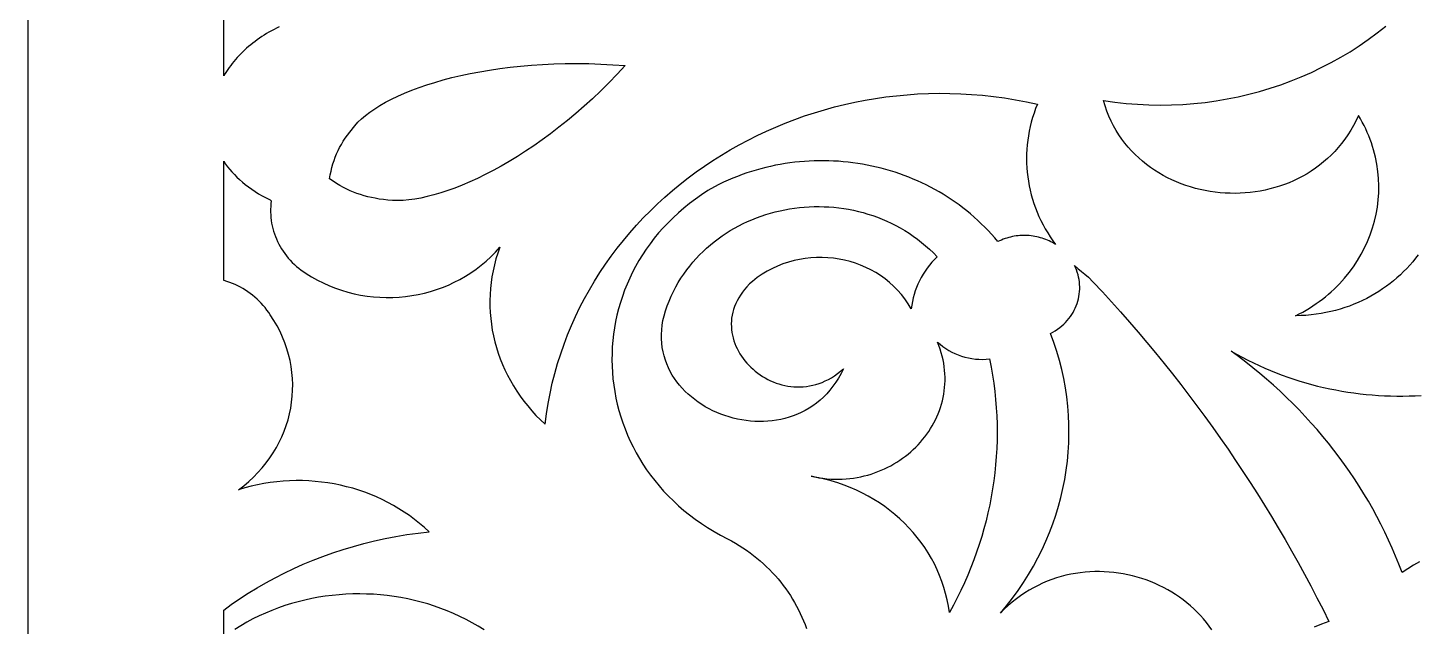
# Model space of a CAD drawing. Extents: x 2430 to 3430, y -1053 to 947.
# Drawn here: x 2429.6 to 2784.1, y 510.6 to 663.4 of the extents above; entities that cross this region are included whole.
import ezdxf

# ---------------------------------------------------------------- set-up
doc = ezdxf.new("R2010")
doc.units = 0
doc.layers.add('LAYER_1', color=18, linetype='CONTINUOUS')

msp = doc.modelspace()

# ---------------------------------------------------------------- linework, layer by layer
at = {"layer": 'LAYER_1'}
for points in [[(2429.56, -1052.54), (3429.56, -1052.54), (3429.56, 947.46), (2429.56, 947.46)], [(2572.69, 654.23), (2575.75, 654.13), (2578.87, 653.97), (2582.02, 653.74), (2579.95, 651.52), (2577.87, 649.36), (2575.77, 647.28), (2573.65, 645.27), (2571.52, 643.34), (2569.39, 641.48), (2567.25, 639.69), (2565.11, 637.98), (2562.97, 636.34), (2560.83, 634.78), (2558.7, 633.29), (2556.59, 631.87), (2554.48, 630.53), (2552.4, 629.26), (2550.34, 628.07), (2548.29, 626.95), (2546.28, 625.91), (2544.3, 624.94), (2542.34, 624.05), (2540.43, 623.23), (2538.55, 622.49), (2536.72, 621.83), (2534.93, 621.24), (2533.19, 620.73), (2531.5, 620.29), (2529.87, 619.93), (2528.3, 619.65), (2526.78, 619.44), (2525.33, 619.31), (2523.95, 619.26), (2522.64, 619.28), (2521.4, 619.39), (2520.31, 619.53), (2519.25, 619.68), (2518.23, 619.86), (2517.24, 620.06), (2516.29, 620.28), (2515.36, 620.53), (2514.45, 620.8), (2513.56, 621.11), (2512.68, 621.44), (2511.81, 621.81), (2510.95, 622.22), (2510.09, 622.66), (2509.22, 623.14), (2508.36, 623.66), (2507.48, 624.22), (2506.58, 624.83), (2506.76, 625.84), (2506.95, 626.82), (2507.18, 627.76), (2507.43, 628.66), (2507.71, 629.54), (2508.02, 630.39), (2508.36, 631.22), (2508.73, 632.04), (2509.14, 632.84), (2509.58, 633.63), (2510.05, 634.42), (2510.57, 635.2), (2511.12, 635.99), (2511.71, 636.78), (2513.01, 638.4), (2513.81, 639.28), (2514.72, 640.16), (2515.74, 641.03), (2516.87, 641.89), (2518.1, 642.73), (2519.43, 643.56), (2520.86, 644.38), (2522.38, 645.17), (2524, 645.95), (2525.72, 646.7), (2527.52, 647.43), (2529.41, 648.14), (2531.38, 648.82), (2533.44, 649.46), (2535.58, 650.08), (2537.8, 650.66), (2540.09, 651.2), (2542.46, 651.71), (2544.9, 652.18), (2547.4, 652.6), (2549.98, 652.99), (2552.61, 653.32), (2555.31, 653.61), (2558.07, 653.85), (2560.89, 654.04), (2563.76, 654.17), (2566.69, 654.25), (2569.66, 654.27)], [(2632.74, 617.72), (2634, 617.66), (2635.26, 617.56), (2636.51, 617.43), (2637.77, 617.26), (2639.02, 617.05), (2640.26, 616.81), (2641.5, 616.53), (2642.73, 616.21), (2643.95, 615.85), (2645.17, 615.46), (2646.37, 615.03), (2647.56, 614.56), (2648.74, 614.06), (2649.91, 613.51), (2651.06, 612.93), (2652.2, 612.31), (2653.32, 611.65), (2654.43, 610.95), (2655.51, 610.21), (2656.58, 609.44), (2657.63, 608.62), (2658.65, 607.77), (2659.66, 606.87), (2660.64, 605.94), (2661.6, 604.96), (2660.92, 604.27), (2660.27, 603.56), (2659.65, 602.82), (2659.07, 602.06), (2658.53, 601.28), (2658.02, 600.48), (2657.54, 599.66), (2657.11, 598.83), (2656.71, 597.98), (2656.35, 597.12), (2656.02, 596.24), (2655.74, 595.35), (2655.49, 594.44), (2655.29, 593.53), (2655.13, 592.61), (2655, 591.68), (2654.23, 592.96), (2653.39, 594.18), (2652.49, 595.33), (2651.53, 596.42), (2650.51, 597.45), (2649.44, 598.41), (2648.32, 599.31), (2647.15, 600.14), (2645.94, 600.91), (2644.69, 601.6), (2643.4, 602.23), (2642.09, 602.79), (2640.74, 603.29), (2639.37, 603.71), (2637.98, 604.06), (2636.57, 604.34), (2635.15, 604.55), (2633.71, 604.68), (2632.27, 604.75), (2630.83, 604.74), (2629.38, 604.65), (2627.94, 604.5), (2626.5, 604.26), (2625.08, 603.95), (2623.67, 603.57), (2622.27, 603.1), (2620.9, 602.56), (2619.55, 601.94), (2618.23, 601.25), (2616.94, 600.47), (2615.68, 599.61), (2614.47, 598.67), (2613.75, 597.99), (2613.08, 597.3), (2612.47, 596.6), (2611.91, 595.89), (2611.41, 595.18), (2610.96, 594.45), (2610.56, 593.72), (2610.21, 592.99), (2609.91, 592.26), (2609.65, 591.52), (2609.45, 590.78), (2609.29, 590.04), (2609.17, 589.3), (2609.1, 588.56), (2609.07, 587.82), (2609.09, 587.09), (2609.14, 586.36), (2609.23, 585.64), (2609.36, 584.93), (2609.53, 584.22), (2609.74, 583.52), (2609.97, 582.84), (2610.25, 582.16), (2610.56, 581.49), (2610.89, 580.84), (2611.26, 580.2), (2611.66, 579.58), (2612.09, 578.97), (2612.55, 578.38), (2613.03, 577.81), (2613.54, 577.26), (2614.07, 576.72), (2614.63, 576.21), (2615.21, 575.72), (2615.81, 575.25), (2616.43, 574.81), (2617.07, 574.39), (2617.73, 574), (2618.4, 573.64), (2619.09, 573.3), (2619.8, 572.99), (2620.52, 572.72), (2621.25, 572.47), (2622, 572.26), (2622.75, 572.08), (2623.52, 571.93), (2624.29, 571.82), (2625.07, 571.75), (2625.86, 571.71), (2626.65, 571.71), (2627.45, 571.76), (2628.25, 571.84), (2629.05, 571.96), (2629.86, 572.13), (2630.66, 572.34), (2631.46, 572.59), (2632.26, 572.89), (2633.06, 573.24), (2633.85, 573.63), (2634.64, 574.08), (2635.42, 574.57), (2636.2, 575.11), (2636.96, 575.71), (2637.72, 576.35), (2637.11, 575.14), (2636.45, 573.99), (2635.76, 572.9), (2635.02, 571.87), (2634.25, 570.9), (2633.44, 569.99), (2632.6, 569.13), (2631.72, 568.34), (2630.82, 567.6), (2629.89, 566.92), (2628.93, 566.3), (2627.95, 565.73), (2626.95, 565.22), (2625.93, 564.76), (2624.89, 564.35), (2623.83, 563.99), (2622.77, 563.69), (2621.68, 563.43), (2620.59, 563.23), (2619.5, 563.07), (2618.39, 562.97), (2617.28, 562.91), (2616.17, 562.89), (2615.06, 562.93), (2613.95, 563.01), (2612.85, 563.13), (2611.75, 563.3), (2610.66, 563.51), (2609.58, 563.77), (2608.51, 564.06), (2607.45, 564.4), (2606.41, 564.77), (2605.39, 565.19), (2604.39, 565.65), (2603.41, 566.14), (2602.45, 566.67), (2601.52, 567.24), (2600.61, 567.84), (2599.74, 568.48), (2598.89, 569.15), (2598.08, 569.85), (2597.31, 570.59), (2596.57, 571.36), (2595.87, 572.16), (2595.21, 573), (2594.6, 573.86), (2594.03, 574.75), (2593.51, 575.67), (2593.04, 576.62), (2592.62, 577.59), (2592.25, 578.59), (2591.94, 579.62), (2591.68, 580.67), (2591.48, 581.75), (2591.35, 582.85), (2591.27, 583.97), (2591.26, 585.11), (2591.32, 586.27), (2591.45, 587.46), (2591.65, 588.66), (2591.92, 589.88), (2592.26, 591.12), (2592.68, 592.38), (2593.19, 593.65), (2593.72, 594.87), (2594.3, 596.06), (2594.91, 597.23), (2595.55, 598.36), (2596.23, 599.46), (2596.94, 600.53), (2597.69, 601.57), (2598.47, 602.58), (2599.27, 603.56), (2600.11, 604.51), (2600.98, 605.42), (2601.87, 606.31), (2602.79, 607.16), (2603.73, 607.98), (2604.7, 608.77), (2605.69, 609.53), (2606.71, 610.25), (2607.75, 610.95), (2608.8, 611.61), (2609.88, 612.23), (2610.98, 612.83), (2612.09, 613.39), (2613.22, 613.92), (2614.36, 614.41), (2615.52, 614.88), (2616.7, 615.3), (2617.88, 615.7), (2619.08, 616.06), (2620.29, 616.38), (2621.51, 616.67), (2622.73, 616.93), (2623.97, 617.15), (2625.21, 617.34), (2626.45, 617.49), (2627.71, 617.61), (2628.96, 617.69), (2630.22, 617.74), (2631.48, 617.75)], [(2662.35, 582.59), (2663.05, 582.04), (2663.79, 581.52), (2664.55, 581.05), (2665.34, 580.62), (2666.15, 580.23), (2666.99, 579.89), (2667.84, 579.59), (2668.7, 579.33), (2669.58, 579.12), (2670.47, 578.96), (2671.37, 578.84), (2672.27, 578.77), (2673.18, 578.75), (2674.08, 578.78), (2674.99, 578.86), (2675.39, 576.8), (2675.74, 574.72), (2676.05, 572.65), (2676.31, 570.57), (2676.53, 568.49), (2676.69, 566.41), (2676.81, 564.33), (2676.88, 562.25), (2676.9, 560.17), (2676.88, 558.09), (2676.81, 556.02), (2676.69, 553.94), (2676.53, 551.87), (2676.32, 549.81), (2676.07, 547.75), (2675.76, 545.69), (2675.41, 543.64), (2675.02, 541.6), (2674.58, 539.57), (2674.09, 537.54), (2673.56, 535.53), (2672.98, 533.52), (2672.36, 531.52), (2671.69, 529.54), (2670.98, 527.56), (2670.22, 525.6), (2669.41, 523.66), (2668.56, 521.72), (2667.67, 519.8), (2666.73, 517.9), (2665.74, 516.01), (2664.72, 514.14), (2664.47, 515.77), (2664.16, 517.38), (2663.77, 518.97), (2663.32, 520.54), (2662.81, 522.08), (2662.23, 523.59), (2661.59, 525.07), (2660.89, 526.53), (2660.13, 527.95), (2659.31, 529.34), (2658.43, 530.7), (2657.5, 532.02), (2656.52, 533.3), (2655.48, 534.55), (2654.39, 535.76), (2653.25, 536.93), (2652.07, 538.05), (2650.83, 539.13), (2649.56, 540.17), (2648.23, 541.16), (2646.87, 542.1), (2645.46, 542.99), (2644.01, 543.83), (2642.53, 544.62), (2641.01, 545.36), (2639.45, 546.04), (2637.86, 546.67), (2636.23, 547.24), (2634.58, 547.75), (2632.89, 548.2), (2631.39, 548.54), (2630.45, 548.7), (2629.44, 548.92), (2631.18, 548.59), (2631.39, 548.54), (2631.46, 548.53), (2632.47, 548.39), (2633.47, 548.28), (2634.46, 548.21), (2635.45, 548.17), (2636.42, 548.17), (2637.39, 548.19), (2638.35, 548.25), (2639.3, 548.34), (2640.24, 548.46), (2641.18, 548.61), (2642.1, 548.78), (2643, 548.99), (2643.9, 549.23), (2644.78, 549.49), (2645.65, 549.78), (2646.51, 550.09), (2647.35, 550.44), (2648.18, 550.8), (2648.99, 551.2), (2649.79, 551.61), (2650.57, 552.05), (2651.33, 552.51), (2652.08, 553), (2652.8, 553.5), (2653.51, 554.03), (2654.2, 554.58), (2654.87, 555.15), (2655.52, 555.74), (2656.15, 556.34), (2656.76, 556.97), (2657.34, 557.61), (2657.9, 558.27), (2658.44, 558.95), (2658.96, 559.64), (2659.45, 560.35), (2659.92, 561.07), (2660.36, 561.81), (2660.78, 562.56), (2661.17, 563.32), (2661.54, 564.1), (2661.87, 564.89), (2662.18, 565.69), (2662.46, 566.5), (2662.72, 567.32), (2662.94, 568.15), (2663.13, 568.99), (2663.29, 569.83), (2663.42, 570.69), (2663.52, 571.55), (2663.59, 572.42), (2663.62, 573.3), (2663.62, 574.18), (2663.59, 575.07), (2663.52, 575.96), (2663.42, 576.85), (2663.28, 577.75), (2663.11, 578.65), (2662.9, 579.56), (2662.65, 580.46), (2662.36, 581.37), (2662.04, 582.27), (2661.68, 583.18)]]:
    msp.add_lwpolyline(points, close=True, dxfattribs=at)
for points in [[(2493.72, 663.62), (2493.05, 663.29), (2492.39, 662.96), (2491.75, 662.61), (2491.11, 662.25), (2490.49, 661.89), (2489.88, 661.51), (2489.28, 661.12), (2488.69, 660.73), (2488.11, 660.32), (2487.55, 659.91), (2486.99, 659.48), (2486.45, 659.05), (2485.92, 658.61), (2485.41, 658.16), (2484.9, 657.7), (2484.41, 657.24), (2483.93, 656.77), (2483.47, 656.29), (2483.01, 655.8), (2482.57, 655.31), (2482.15, 654.81), (2481.74, 654.31), (2481.34, 653.79), (2480.95, 653.28), (2480.58, 652.75), (2480.23, 652.23), (2479.89, 651.69), (2479.56, 651.15), (2479.56, 787.1)], [(2784.35, 605.46), (2783.66, 604.56), (2782.95, 603.68), (2782.2, 602.82), (2781.43, 601.98), (2780.63, 601.16), (2779.81, 600.36), (2778.95, 599.59), (2778.07, 598.84), (2777.17, 598.11), (2776.24, 597.41), (2775.28, 596.74), (2774.3, 596.09), (2773.3, 595.47), (2772.27, 594.88), (2771.22, 594.31), (2770.15, 593.78), (2769.05, 593.28), (2767.94, 592.81), (2766.8, 592.37), (2765.64, 591.96), (2764.47, 591.59), (2763.27, 591.25), (2762.05, 590.95), (2760.82, 590.68), (2759.57, 590.45), (2758.3, 590.26), (2757.01, 590.11), (2755.71, 589.99), (2754.39, 589.91), (2753.06, 589.88), (2753.98, 590.34), (2754.89, 590.83), (2755.77, 591.34), (2756.64, 591.86), (2757.49, 592.41), (2758.32, 592.97), (2759.13, 593.54), (2759.92, 594.14), (2760.69, 594.75), (2761.45, 595.38), (2762.18, 596.02), (2762.89, 596.67), (2764.25, 598.03), (2765.54, 599.44), (2766.74, 600.9), (2767.85, 602.41), (2768.88, 603.97), (2769.83, 605.57), (2770.69, 607.2), (2771.46, 608.87), (2772.14, 610.57), (2772.73, 612.3), (2773.23, 614.05), (2773.64, 615.83), (2773.95, 617.62), (2774.17, 619.43), (2774.3, 621.25), (2774.33, 623.07), (2774.26, 624.9), (2774.1, 626.73), (2773.83, 628.56), (2773.46, 630.39), (2773.24, 631.3), (2772.99, 632.2), (2772.72, 633.11), (2772.42, 634.01), (2772.1, 634.9), (2771.75, 635.79), (2771.37, 636.68), (2770.97, 637.56), (2770.54, 638.44), (2770.08, 639.31), (2769.6, 640.17), (2769.09, 641.03), (2768.49, 639.72), (2767.84, 638.46), (2767.14, 637.25), (2766.41, 636.07), (2765.63, 634.95), (2764.82, 633.87), (2763.97, 632.83), (2763.08, 631.84), (2762.16, 630.89), (2761.2, 629.99), (2760.22, 629.13), (2759.2, 628.31), (2758.16, 627.54), (2757.09, 626.82), (2756, 626.14), (2754.88, 625.5), (2753.74, 624.9), (2752.58, 624.35), (2751.41, 623.85), (2750.21, 623.38), (2749, 622.96), (2747.77, 622.59), (2746.54, 622.26), (2745.29, 621.97), (2744.03, 621.72), (2742.77, 621.52), (2741.49, 621.36), (2740.22, 621.24), (2738.94, 621.16), (2737.65, 621.13), (2736.37, 621.14), (2735.09, 621.19), (2733.81, 621.29), (2732.54, 621.43), (2731.27, 621.61), (2730.01, 621.83), (2728.76, 622.09), (2727.52, 622.4), (2726.29, 622.75), (2725.07, 623.14), (2723.87, 623.57), (2722.69, 624.04), (2721.53, 624.56), (2720.38, 625.12), (2719.26, 625.71), (2718.16, 626.35), (2717.08, 627.03), (2716.03, 627.75), (2715.01, 628.52), (2714.01, 629.32), (2713.05, 630.16), (2712.12, 631.05), (2711.22, 631.97), (2710.36, 632.94), (2709.54, 633.95), (2708.75, 634.99), (2708, 636.08), (2707.3, 637.21), (2706.63, 638.37), (2706.01, 639.58), (2705.44, 640.83), (2704.92, 642.12), (2704.44, 643.44), (2704.02, 644.81), (2706.92, 644.4), (2709.82, 644.08), (2712.73, 643.85), (2715.62, 643.71), (2718.52, 643.66), (2721.4, 643.7), (2724.27, 643.83), (2727.13, 644.05), (2729.98, 644.35), (2732.8, 644.74), (2735.61, 645.22), (2738.4, 645.78), (2741.16, 646.42), (2743.89, 647.15), (2746.6, 647.96), (2749.28, 648.85), (2751.92, 649.82), (2754.53, 650.87), (2757.1, 652), (2759.64, 653.21), (2762.13, 654.49), (2764.58, 655.85), (2766.98, 657.29), (2769.33, 658.81), (2771.63, 660.4), (2773.88, 662.06), (2776.08, 663.79)], [(2479.56, 507.91), (2479.56, 514.77), (2481.48, 516.16), (2483.62, 517.63), (2485.82, 519.05), (2488.05, 520.42), (2490.33, 521.74), (2492.65, 523), (2495.02, 524.21), (2497.42, 525.36), (2499.86, 526.45), (2502.35, 527.49), (2504.87, 528.47), (2507.42, 529.38), (2510.02, 530.24), (2512.65, 531.03), (2515.32, 531.76), (2518.02, 532.42), (2520.75, 533.02), (2523.51, 533.55), (2526.31, 534.02), (2529.14, 534.41), (2532, 534.73), (2530.79, 535.83), (2529.55, 536.89), (2528.28, 537.9), (2526.98, 538.86), (2525.64, 539.78), (2524.28, 540.64), (2522.88, 541.46), (2521.46, 542.23), (2520.02, 542.96), (2518.55, 543.63), (2517.06, 544.26), (2515.55, 544.83), (2514.02, 545.36), (2512.47, 545.84), (2510.91, 546.26), (2509.33, 546.64), (2507.74, 546.96), (2506.14, 547.23), (2504.53, 547.45), (2502.91, 547.62), (2501.28, 547.74), (2499.65, 547.8), (2498.01, 547.81), (2496.37, 547.77), (2494.73, 547.67), (2493.09, 547.52), (2491.45, 547.32), (2489.82, 547.06), (2488.19, 546.74), (2486.56, 546.37), (2484.95, 545.95), (2483.34, 545.47), (2484.68, 546.5), (2485.95, 547.57), (2487.16, 548.7), (2488.3, 549.86), (2489.38, 551.07), (2490.38, 552.31), (2491.32, 553.59), (2492.19, 554.91), (2492.99, 556.25), (2493.73, 557.62), (2494.39, 559.02), (2494.98, 560.44), (2495.51, 561.89), (2495.96, 563.35), (2496.34, 564.83), (2496.65, 566.32), (2496.88, 567.82), (2497.05, 569.33), (2497.14, 570.85), (2497.15, 572.37), (2497.1, 573.9), (2496.96, 575.42), (2496.76, 576.94), (2496.48, 578.46), (2496.12, 579.96), (2495.68, 581.46), (2495.17, 582.94), (2494.58, 584.41), (2493.92, 585.86), (2493.17, 587.29), (2492.35, 588.7), (2491.45, 590.08), (2491.03, 590.72), (2490.59, 591.35), (2490.13, 591.95), (2489.65, 592.53), (2489.14, 593.09), (2488.62, 593.63), (2488.08, 594.15), (2487.52, 594.65), (2486.94, 595.13), (2486.34, 595.58), (2485.73, 596.02), (2485.11, 596.43), (2484.47, 596.81), (2483.82, 597.18), (2483.15, 597.52), (2482.47, 597.84), (2481.78, 598.14), (2481.08, 598.41), (2480.37, 598.66), (2479.66, 598.88), (2479.56, 598.91), (2479.56, 629.31), (2480.03, 628.61), (2480.54, 627.93), (2481.08, 627.25), (2481.66, 626.58), (2482.27, 625.93), (2482.91, 625.28), (2483.6, 624.64), (2484.32, 624.01), (2485.07, 623.39), (2485.86, 622.79), (2486.69, 622.19), (2487.56, 621.61), (2488.46, 621.04), (2489.4, 620.49), (2490.38, 619.95), (2491.4, 619.43), (2491.7, 619.2), (2491.61, 618.49), (2491.55, 617.78), (2491.52, 617.07), (2491.52, 616.36), (2491.54, 615.65), (2491.6, 614.94), (2491.68, 614.24), (2491.79, 613.54), (2491.92, 612.85), (2492.09, 612.16), (2492.27, 611.48), (2492.49, 610.8), (2492.73, 610.14), (2493, 609.48), (2493.29, 608.83), (2493.61, 608.19), (2493.96, 607.56), (2494.32, 606.94), (2494.72, 606.33), (2495.14, 605.74), (2495.58, 605.16), (2496.04, 604.59), (2496.53, 604.04), (2497.05, 603.5), (2497.58, 602.98), (2498.14, 602.48), (2498.73, 601.99), (2499.33, 601.53), (2499.96, 601.08), (2500.61, 600.65), (2501.28, 600.24), (2501.97, 599.85), (2503.46, 599.01), (2504.97, 598.25), (2506.51, 597.56), (2508.07, 596.94), (2509.65, 596.39), (2511.25, 595.92), (2512.86, 595.52), (2514.48, 595.18), (2516.12, 594.92), (2517.75, 594.73), (2519.39, 594.61), (2521.03, 594.55), (2522.67, 594.57), (2524.31, 594.65), (2525.94, 594.8), (2527.55, 595.02), (2529.16, 595.31), (2530.75, 595.66), (2532.33, 596.08), (2533.88, 596.57), (2535.41, 597.12), (2536.92, 597.73), (2538.39, 598.42), (2539.84, 599.16), (2541.25, 599.97), (2542.63, 600.84), (2543.97, 601.78), (2545.27, 602.77), (2546.53, 603.83), (2547.74, 604.96), (2548.9, 606.14), (2550, 607.38), (2549.49, 605.89), (2549.03, 604.39), (2548.63, 602.88), (2548.29, 601.37), (2548.01, 599.85), (2547.79, 598.33), (2547.63, 596.8), (2547.52, 595.28), (2547.48, 593.76), (2547.49, 592.23), (2547.56, 590.72), (2547.68, 589.21), (2547.87, 587.7), (2548.1, 586.2), (2548.4, 584.72), (2548.74, 583.24), (2549.15, 581.77), (2549.61, 580.32), (2550.12, 578.89), (2550.69, 577.47), (2551.31, 576.06), (2551.98, 574.68), (2552.71, 573.32), (2553.48, 571.97), (2554.31, 570.66), (2555.2, 569.36), (2556.13, 568.09), (2557.12, 566.85), (2558.15, 565.64), (2559.24, 564.46), (2560.37, 563.31), (2561.56, 562.19), (2561.91, 564.85), (2562.33, 567.47), (2562.83, 570.07), (2563.4, 572.64), (2564.05, 575.18), (2564.76, 577.68), (2565.54, 580.16), (2566.4, 582.6), (2567.32, 585.01), (2568.31, 587.39), (2569.36, 589.73), (2570.47, 592.04), (2571.65, 594.31), (2572.89, 596.54), (2574.19, 598.73), (2575.55, 600.89), (2576.97, 603.01), (2578.45, 605.08), (2579.98, 607.12), (2581.56, 609.11), (2583.2, 611.06), (2584.89, 612.97), (2586.63, 614.84), (2588.42, 616.66), (2590.26, 618.43), (2592.14, 620.16), (2594.08, 621.84), (2596.05, 623.47), (2598.08, 625.06), (2600.14, 626.59), (2602.24, 628.08), (2604.39, 629.51), (2606.57, 630.89), (2608.8, 632.22), (2611.06, 633.5), (2613.35, 634.72), (2615.68, 635.89), (2618.04, 637), (2620.43, 638.06), (2622.86, 639.06), (2625.31, 640), (2627.79, 640.88), (2630.3, 641.7), (2632.84, 642.46), (2635.4, 643.17), (2637.98, 643.81), (2640.59, 644.38), (2643.22, 644.9), (2645.86, 645.35), (2648.53, 645.73), (2651.22, 646.05), (2653.92, 646.31), (2656.63, 646.49), (2659.36, 646.61), (2662.11, 646.66), (2664.86, 646.64), (2667.63, 646.55), (2670.4, 646.39), (2673.18, 646.16), (2675.97, 645.85), (2678.77, 645.47), (2681.57, 645.02), (2684.37, 644.5), (2687.18, 643.89), (2686.73, 642.76), (2686.33, 641.62), (2685.96, 640.48), (2685.64, 639.33), (2685.35, 638.17), (2685.1, 637.01), (2684.89, 635.85), (2684.72, 634.68), (2684.59, 633.51), (2684.49, 632.35), (2684.44, 631.18), (2684.42, 630.01), (2684.44, 628.84), (2684.5, 627.68), (2684.6, 626.51), (2684.73, 625.36), (2684.9, 624.2), (2685.11, 623.06), (2685.35, 621.92), (2685.64, 620.78), (2685.95, 619.66), (2686.31, 618.54), (2686.7, 617.43), (2687.13, 616.34), (2687.59, 615.25), (2688.09, 614.18), (2688.63, 613.12), (2689.2, 612.08), (2689.81, 611.04), (2690.45, 610.03), (2691.13, 609.03), (2691.84, 608.05), (2691.43, 608.3), (2691.02, 608.54), (2690.6, 608.76), (2690.17, 608.97), (2689.74, 609.17), (2689.3, 609.35), (2688.85, 609.52), (2688.4, 609.67), (2687.94, 609.81), (2687.48, 609.93), (2687.02, 610.04), (2686.55, 610.14), (2686.08, 610.22), (2685.6, 610.28), (2685.13, 610.33), (2684.65, 610.36), (2684.17, 610.38), (2683.69, 610.39), (2683.21, 610.38), (2682.73, 610.35), (2682.25, 610.31), (2681.77, 610.25), (2681.29, 610.17), (2680.81, 610.09), (2680.34, 609.98), (2679.86, 609.86), (2679.39, 609.72), (2678.93, 609.57), (2678.46, 609.4), (2678, 609.22), (2677.55, 609.01), (2677.1, 608.8), (2676.29, 609.76), (2675.47, 610.7), (2674.62, 611.61), (2673.76, 612.51), (2672.87, 613.38), (2671.97, 614.23), (2671.06, 615.06), (2670.12, 615.87), (2669.17, 616.66), (2668.2, 617.42), (2667.22, 618.16), (2666.22, 618.88), (2665.2, 619.57), (2664.18, 620.24), (2663.14, 620.89), (2662.08, 621.52), (2661.01, 622.12), (2659.93, 622.7), (2658.84, 623.26), (2657.74, 623.79), (2656.62, 624.3), (2655.5, 624.79), (2654.36, 625.25), (2653.21, 625.69), (2652.06, 626.1), (2650.9, 626.5), (2649.73, 626.86), (2648.55, 627.21), (2647.36, 627.53), (2646.17, 627.82), (2644.97, 628.09), (2643.76, 628.34), (2642.55, 628.56), (2641.33, 628.76), (2640.11, 628.93), (2638.89, 629.08), (2637.66, 629.21), (2636.43, 629.3), (2635.19, 629.38), (2633.95, 629.43), (2632.72, 629.45), (2631.48, 629.45), (2630.23, 629.42), (2628.99, 629.37), (2627.75, 629.29), (2626.51, 629.19), (2625.27, 629.06), (2624.03, 628.9), (2622.79, 628.72), (2621.56, 628.51), (2620.33, 628.28), (2619.1, 628.02), (2617.88, 627.74), (2616.65, 627.42), (2615.44, 627.08), (2614.23, 626.72), (2613.02, 626.33), (2611.82, 625.91), (2610.63, 625.46), (2609.44, 624.99), (2608.27, 624.49), (2607.09, 623.97), (2605.93, 623.42), (2604.78, 622.83), (2603.1, 621.82), (2601.49, 620.76), (2599.92, 619.66), (2598.42, 618.53), (2596.97, 617.36), (2595.57, 616.15), (2594.23, 614.92), (2592.95, 613.64), (2591.72, 612.34), (2590.54, 611.01), (2589.43, 609.65), (2588.36, 608.27), (2587.36, 606.86), (2586.4, 605.42), (2585.51, 603.96), (2584.66, 602.48), (2583.88, 600.98), (2583.15, 599.47), (2582.47, 597.93), (2581.85, 596.38), (2581.28, 594.81), (2580.77, 593.23), (2580.31, 591.64), (2579.91, 590.04), (2579.56, 588.43), (2579.27, 586.81), (2579.03, 585.19), (2578.84, 583.56), (2578.71, 581.93), (2578.64, 580.29), (2578.62, 578.66), (2578.65, 577.02), (2578.74, 575.39), (2578.88, 573.75), (2579.08, 572.13), (2579.33, 570.51), (2579.63, 568.89), (2579.99, 567.29), (2580.4, 565.69), (2580.87, 564.11), (2581.39, 562.54), (2581.96, 560.98), (2582.59, 559.44), (2583.27, 557.91), (2584, 556.4), (2584.79, 554.91), (2585.64, 553.45), (2586.53, 552), (2587.48, 550.58), (2588.48, 549.18), (2589.54, 547.81), (2590.65, 546.46), (2591.81, 545.15), (2593.03, 543.86), (2594.3, 542.61), (2595.62, 541.39), (2596.99, 540.2), (2598.42, 539.05), (2599.9, 537.94), (2601.44, 536.87), (2603.03, 535.83), (2604.67, 534.84), (2606.36, 533.88), (2608.1, 532.98), (2609.12, 532.43), (2610.12, 531.86), (2611.09, 531.27), (2612.04, 530.66), (2612.97, 530.03), (2613.88, 529.38), (2614.77, 528.7), (2615.63, 528.01), (2616.47, 527.31), (2617.29, 526.58), (2618.08, 525.84), (2618.85, 525.08), (2619.6, 524.3), (2620.32, 523.51), (2621.02, 522.7), (2621.7, 521.88), (2622.35, 521.04), (2622.98, 520.19), (2623.58, 519.33), (2624.16, 518.45), (2624.71, 517.56), (2625.24, 516.66), (2625.75, 515.75), (2626.23, 514.83), (2626.68, 513.9), (2627.11, 512.96), (2627.51, 512.01), (2627.89, 511.05), (2628.24, 510.09)], [(2731.73, 509.68), (2731.05, 510.66), (2730.34, 511.6), (2729.59, 512.51), (2728.81, 513.4), (2727.99, 514.26), (2727.14, 515.08), (2726.27, 515.87), (2725.36, 516.64), (2724.42, 517.37), (2723.46, 518.07), (2722.47, 518.73), (2721.46, 519.37), (2720.43, 519.97), (2719.37, 520.53), (2718.3, 521.06), (2717.2, 521.56), (2716.09, 522.02), (2714.96, 522.44), (2713.81, 522.83), (2712.65, 523.18), (2711.48, 523.49), (2710.3, 523.76), (2709.11, 524), (2707.9, 524.19), (2706.69, 524.35), (2705.48, 524.46), (2704.26, 524.54), (2703.03, 524.57), (2701.81, 524.57), (2700.58, 524.52), (2699.35, 524.43), (2698.12, 524.29), (2696.9, 524.11), (2695.68, 523.89), (2694.47, 523.63), (2693.26, 523.32), (2692.06, 522.96), (2690.87, 522.56), (2689.69, 522.11), (2688.52, 521.61), (2687.36, 521.07), (2686.22, 520.48), (2685.09, 519.84), (2683.98, 519.15), (2682.89, 518.41), (2681.82, 517.62), (2680.76, 516.79), (2679.73, 515.9), (2678.73, 514.96), (2677.74, 513.97), (2679.33, 515.87), (2680.85, 517.82), (2682.29, 519.8), (2683.65, 521.82), (2684.95, 523.87), (2686.16, 525.95), (2687.31, 528.06), (2688.37, 530.2), (2689.36, 532.37), (2690.28, 534.56), (2691.12, 536.77), (2691.88, 539.01), (2692.57, 541.26), (2693.18, 543.53), (2693.71, 545.82), (2694.16, 548.12), (2694.53, 550.43), (2694.83, 552.76), (2695.04, 555.09), (2695.18, 557.43), (2695.24, 559.77), (2695.22, 562.12), (2695.12, 564.46), (2694.93, 566.81), (2694.67, 569.16), (2694.33, 571.5), (2693.9, 573.84), (2693.39, 576.16), (2692.8, 578.48), (2692.13, 580.79), (2691.38, 583.09), (2690.54, 585.37), (2691.16, 585.7), (2691.76, 586.06), (2692.34, 586.44), (2692.88, 586.85), (2693.4, 587.27), (2693.9, 587.72), (2694.36, 588.18), (2694.8, 588.66), (2695.22, 589.16), (2695.6, 589.67), (2695.96, 590.2), (2696.29, 590.74), (2696.59, 591.3), (2696.86, 591.86), (2697.1, 592.44), (2697.32, 593.02), (2697.5, 593.61), (2697.66, 594.21), (2697.78, 594.82), (2697.88, 595.43), (2697.95, 596.04), (2697.98, 596.66), (2697.99, 597.28), (2697.97, 597.9), (2697.91, 598.52), (2697.82, 599.14), (2697.71, 599.75), (2697.56, 600.36), (2697.37, 600.97), (2697.16, 601.57), (2696.92, 602.16), (2696.64, 602.75), (2697.51, 601.96), (2698.4, 601.2), (2699.32, 600.47), (2700.27, 599.76), (2701.45, 598.5), (2703.8, 595.97), (2706.12, 593.42), (2708.42, 590.85), (2710.69, 588.27), (2712.93, 585.66), (2715.15, 583.03), (2717.34, 580.39), (2719.5, 577.72), (2721.64, 575.04), (2723.75, 572.35), (2725.83, 569.63), (2727.89, 566.9), (2729.92, 564.15), (2731.92, 561.38), (2733.89, 558.59), (2735.83, 555.79), (2737.75, 552.97), (2739.64, 550.14), (2741.5, 547.29), (2743.33, 544.42), (2745.14, 541.54), (2746.91, 538.64), (2748.66, 535.72), (2750.38, 532.79), (2752.06, 529.85), (2753.72, 526.89), (2755.36, 523.91), (2756.96, 520.92), (2758.53, 517.92), (2760.07, 514.9), (2761.58, 511.87), (2759.68, 511.17), (2757.81, 510.4)], [(2784.69, 527.11), (2783.19, 526.23), (2781.71, 525.33), (2780.25, 524.39), (2779.45, 526.48), (2778.61, 528.55), (2777.73, 530.6), (2776.81, 532.64), (2775.86, 534.66), (2774.86, 536.66), (2773.83, 538.64), (2772.76, 540.6), (2771.65, 542.55), (2770.5, 544.47), (2769.32, 546.37), (2768.1, 548.26), (2766.84, 550.12), (2765.55, 551.96), (2764.23, 553.77), (2762.87, 555.57), (2761.47, 557.34), (2760.04, 559.09), (2758.58, 560.81), (2757.08, 562.51), (2755.55, 564.18), (2753.99, 565.83), (2752.39, 567.46), (2750.77, 569.05), (2749.11, 570.62), (2747.41, 572.17), (2745.69, 573.68), (2743.94, 575.17), (2742.15, 576.63), (2740.34, 578.06), (2738.49, 579.47), (2736.62, 580.84), (2738.02, 580.05), (2739.44, 579.28), (2740.86, 578.55), (2742.3, 577.84), (2743.75, 577.16), (2745.21, 576.52), (2746.67, 575.9), (2748.15, 575.3), (2749.63, 574.74), (2751.13, 574.2), (2752.63, 573.7), (2754.14, 573.22), (2755.65, 572.77), (2757.17, 572.35), (2758.7, 571.95), (2760.23, 571.59), (2761.77, 571.25), (2763.31, 570.94), (2764.86, 570.66), (2766.41, 570.41), (2767.96, 570.18), (2769.52, 569.99), (2771.08, 569.82), (2772.64, 569.68), (2774.2, 569.56), (2775.76, 569.48), (2777.33, 569.42), (2778.89, 569.39), (2780.45, 569.39), (2782.02, 569.42), (2783.58, 569.47), (2785.14, 569.55)], [(2546.01, 509.73), (2544.5, 510.66), (2542.97, 511.54), (2541.41, 512.37), (2539.83, 513.15), (2538.23, 513.89), (2536.61, 514.57), (2534.96, 515.2), (2533.3, 515.79), (2531.63, 516.32), (2529.93, 516.8), (2528.23, 517.23), (2526.51, 517.62), (2524.78, 517.95), (2523.04, 518.23), (2521.3, 518.47), (2519.55, 518.65), (2517.79, 518.78), (2516.03, 518.86), (2514.27, 518.89), (2512.51, 518.87), (2510.75, 518.8), (2508.99, 518.68), (2507.23, 518.51), (2505.48, 518.29), (2503.74, 518.02), (2502.01, 517.69), (2500.29, 517.32), (2498.57, 516.89), (2496.87, 516.42), (2495.19, 515.89), (2493.52, 515.31), (2491.86, 514.69), (2490.23, 514.01), (2488.62, 513.28), (2487.02, 512.49), (2485.45, 511.66), (2483.91, 510.78), (2482.39, 509.84)]]:
    msp.add_lwpolyline(points, dxfattribs=at)

doc.saveas('drawing.dxf')
